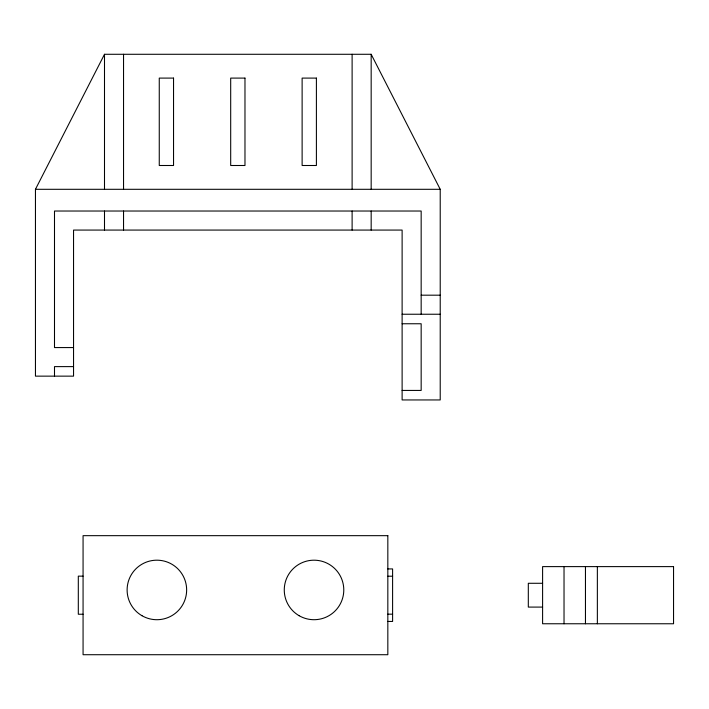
<?xml version="1.0" encoding="UTF-8"?>
<svg xmlns="http://www.w3.org/2000/svg" width="709" height="709" viewBox="0 0 709 709"><rect width="100%" height="100%" fill="white"/><g stroke="black" fill="none" stroke-linecap="round" stroke-linejoin="round"><path stroke-width="1.06" d="M35.45 189.303L104.498 54.283L371.17 54.283L440.218 189.303L440.218 399.947L402.118 399.947L402.118 230.071L73.55 230.071L73.55 376.142L35.45 376.142L35.45 189.303L440.218 189.303M421.164 295.183L440.218 295.183M402.118 314.238L440.218 314.238M402.118 323.756L421.164 323.756L421.164 390.429L402.118 390.429M73.55 347.57L54.496 347.57L54.496 211.025L421.164 211.025L421.164 314.238M73.55 366.615L54.496 366.615L54.496 376.142M387.832 568.928L392.6 568.928L392.6 621.447L387.832 621.447M83.068 576.142L78.309 576.142L78.309 614.233L83.068 614.233M387.832 576.204L392.6 576.204M542.598 583.285L528.311 583.285L528.311 607.09L542.598 607.09M387.832 614.171L392.6 614.171M597.359 566.615L597.359 623.76M585.457 566.615L585.457 623.76M564.027 566.615L564.027 623.76M371.17 54.283L371.17 189.303M371.17 211.025L371.17 230.071M352.116 54.283L352.116 189.303M352.116 211.025L352.116 230.071M123.543 54.283L123.543 189.303M123.543 211.025L123.543 230.071M104.498 54.283L104.498 189.303M104.498 211.025L104.498 230.071M173.545 78.096L159.259 78.096L159.259 165.498L173.545 165.498L173.545 78.096M244.977 78.096L230.691 78.096L230.691 165.498L244.977 165.498L244.977 78.096M316.4 78.096L302.123 78.096L302.123 165.498L316.4 165.498L316.4 78.096M387.832 535.667L83.068 535.667L83.068 654.717L387.832 654.717L387.832 535.667M673.55 566.615L542.598 566.615L542.598 623.76L673.55 623.76L673.55 566.615M299.145 615.722A29.76 29.76 0 0 0 343.785 589.95A29.76 29.76 0 0 0 299.145 564.178A29.76 29.76 0 0 0 299.145 615.722M141.995 615.722A29.76 29.76 0 0 0 186.644 589.95A29.76 29.76 0 0 0 141.995 564.178A29.76 29.76 0 0 0 141.995 615.722"/></g></svg>
